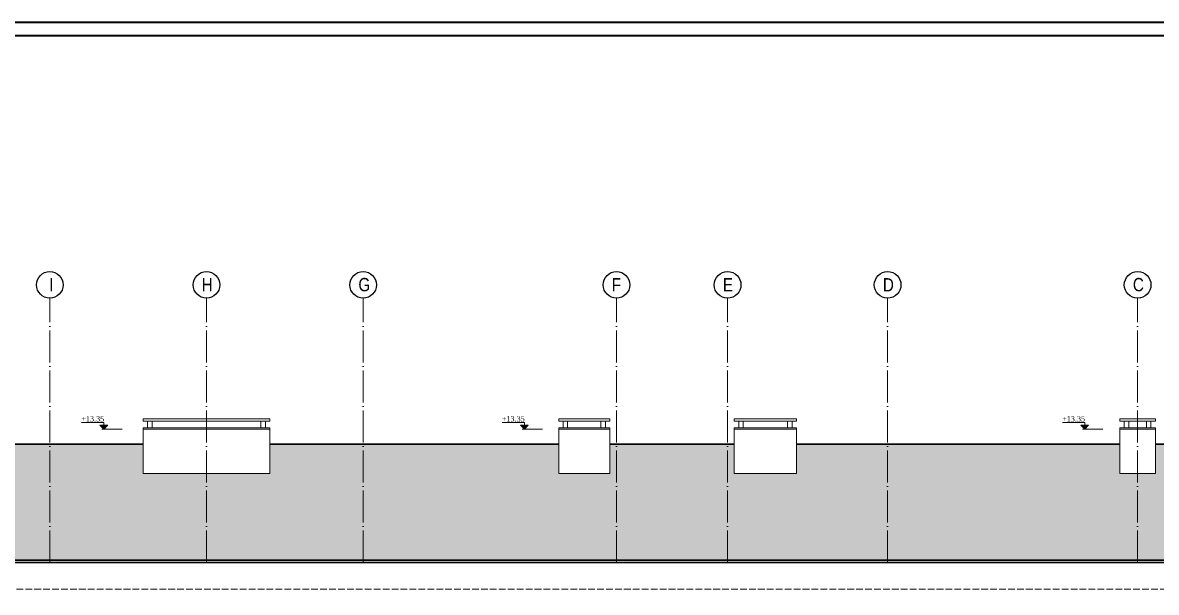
# Model space of a CAD drawing. Header units: millimetres. Extents: x 11587 to 81192, y -36083 to -25300.
# Drawn here: x 59320 to 61870, y -26583 to -25300 of the extents above; entities that cross this region are included whole.
import ezdxf

# ---------------------------------------------------------------- set-up
doc = ezdxf.new("R2010")
doc.units = ezdxf.units.MM
doc.linetypes.add('AKS', pattern=[30, 24, -3, 0, -3])
doc.linetypes.add('IZDUSUM1', pattern=[20, 7.5, -5, 7.5, 0])
for name, color, linetype, lineweight in [('rtm-aks balon', 20, 'Continuous', 25), ('rtm-aks balon yazı', 7, 'Continuous', 20), ('rtm-aks yeni', 7, 'AKS', 20), ('rtm-antet-02', 140, 'Continuous', 40), ('rtm-cephe-03', 241, 'Continuous', 30), ('rtm-cephe-04', 33, 'Continuous', 25), ('rtm-izdusum-üst ince', 8, 'IZDUSUM1', 5), ('rtm-kesit katmanı-05', 153, 'Continuous', 20), ('rtm-sembol kot yazı', 7, 'Continuous', 20), ('rtm-symbol lvl', 242, 'Continuous', 20)]:
    doc.layers.add(name, color=color, linetype=linetype, lineweight=lineweight)
doc.styles.add('AKSYAZI', font='ARIALN.TTF')
doc.styles.add('VAZ-OLCU', font='times.ttf', dxfattribs={"height": 60})

msp = doc.modelspace()

# ---------------------------------------------------------------- hatches: boundary and pattern name
at = {"layer": 'rtm-cephe-04'}
h = msp.add_hatch(dxfattribs=at)
h.set_pattern_fill('AR-RSHKE', color=256, scale=0.15, style=0)
h.set_pattern_definition([(0, (20976.216, -2965.256), (97.155, 45.72), [22.86, -19.05, 26.67, -11.43, 34.29, -15.24]), (0, (20999.076, -2963.35), (97.155, 45.72), [19.05, -72.39, 15.24, -22.86]), (0, (21044.796, -2968.113), (97.155, 45.72), [11.43, -118.11]), (90, (20976.216, -2965.256), (-32.385, 45.72), [43.815, -139.065]), (90, (20999.076, -2965.256), (-32.385, 45.72), [42.8625, -140.0175]), (90, (21018.126, -2965.256), (-32.385, 45.72), [40.005, -142.875]), (90, (21044.796, -2968.113), (-32.385, 45.72), [43.815, -139.065]), (90, (21056.226, -2968.113), (-32.385, 45.72), [43.815, -139.065]), (90, (21090.516, -2965.256), (-32.385, 45.72), [41.91, -140.97])])
h.paths.add_polyline_path([(62657.77, -26510.03), (62005.54, -26249.14), (61868.04, -26249.14), (61868.04, -26315.03), (61788.04, -26315.03), (61788.04, -26249.14), (61060.54, -26249.14), (61060.54, -26315.03), (60920.54, -26315.03), (60920.54, -26249.14), (60640.54, -26249.14), (60640.54, -26315.03), (60525.54, -26315.03), (60525.54, -26249.14), (59875.54, -26249.14), (59875.54, -26315.03), (59590.54, -26315.03), (59590.54, -26249.14), (58858.04, -26249.14), (58858.04, -26315.03), (58778.04, -26315.03), (58778.04, -26249.14), (58640.54, -26249.14), (57988.31, -26510.03)])
at = {"layer": 'rtm-symbol lvl'}
for points in [[(59511.1, -26206.19), (59502.26, -26215.03), (59493.43, -26206.19)], [(59511.1, -26206.19), (59502.26, -26215.03), (59493.43, -26206.19)], [(60457.08, -26206.19), (60448.24, -26215.03), (60439.4, -26206.19)], [(60457.08, -26206.19), (60448.24, -26215.03), (60439.4, -26206.19)], [(61717.75, -26206.19), (61708.91, -26215.03), (61700.07, -26206.19)], [(61717.75, -26206.19), (61708.91, -26215.03), (61700.07, -26206.19)]]:
    msp.add_hatch(color=256, dxfattribs=at).paths.add_polyline_path(points)

# ---------------------------------------------------------------- linework, layer by layer
at = {"layer": 'rtm-aks balon'}
for centre in [(59380.54, -25890.11), (59733.04, -25890.11), (60085.54, -25890.11), (60655.54, -25890.11), (60905.54, -25890.11), (61265.54, -25890.11), (61828.04, -25890.11)]:
    msp.add_circle(centre, 30, dxfattribs=at)
at = {"layer": 'rtm-aks yeni', "ltscale": 3}
for p, q in [((59380.54, -26515.03), (59380.54, -25920.11)), ((59733.04, -26515.03), (59733.04, -25920.11)), ((60085.54, -26515.03), (60085.54, -25920.11)), ((60655.54, -26515.03), (60655.54, -25920.11)), ((60905.54, -26515.03), (60905.54, -25920.11)), ((61265.54, -26515.03), (61265.54, -25920.11)), ((61828.04, -26515.03), (61828.04, -25920.11))]:
    msp.add_line(p, q, dxfattribs=at)
at = {"layer": 'rtm-antet-02'}
msp.add_lwpolyline([(57226.59, -25299.55), (57226.59, -28299.55), (74226.59, -28299.55), (74226.59, -25299.55), (57226.59, -25299.55)], dxfattribs=at)
msp.add_lwpolyline([(57256.59, -25329.55), (57256.59, -28269.55), (74196.59, -28269.55), (74196.59, -25329.55)], close=True, dxfattribs=at)
at = {"layer": 'rtm-cephe-03'}
for points in [[(58858.04, -26249.14), (59590.54, -26249.14)], [(59875.54, -26249.14), (60525.54, -26249.14)], [(60640.54, -26249.14), (60920.54, -26249.14)], [(61060.54, -26249.14), (61788.04, -26249.14)], [(61868.04, -26249.14), (62005.54, -26249.14), (62657.77, -26510.03)], [(62835.54, -26510.03), (57810.54, -26510.03)], [(62835.54, -26515.03), (57810.54, -26515.03)]]:
    msp.add_lwpolyline(points, dxfattribs=at)
at = {"layer": 'rtm-izdusum-üst ince'}
msp.add_lwpolyline([(62830.54, -26575.03), (57815.54, -26575.03)], dxfattribs=at)
at = {"layer": 'rtm-kesit katmanı-05'}
for points in [[(59875.54, -26192.03), (59590.54, -26192.03)], [(59590.54, -26197.03), (59590.54, -26192.03)], [(59875.54, -26197.03), (59875.54, -26192.03)], [(60640.54, -26192.03), (60525.54, -26192.03)], [(60525.54, -26197.03), (60525.54, -26192.03)], [(60640.54, -26197.03), (60640.54, -26192.03)], [(60920.54, -26192.03), (61060.54, -26192.03)], [(60920.54, -26197.03), (60920.54, -26192.03)], [(61060.54, -26197.03), (61060.54, -26192.03)], [(61868.04, -26192.03), (61788.04, -26192.03)], [(61788.04, -26197.03), (61788.04, -26192.03)], [(61868.04, -26197.03), (61868.04, -26192.03)], [(59875.54, -26197.03), (59590.54, -26197.03)], [(59590.54, -26212.03), (59590.54, -26315.03)], [(59590.54, -26212.03), (59875.54, -26212.03)], [(59590.54, -26215.03), (59875.54, -26215.03)], [(59600.54, -26212.03), (59600.54, -26197.03)], [(59610.54, -26212.03), (59610.54, -26197.03)], [(59855.54, -26212.03), (59855.54, -26197.03)], [(59865.54, -26212.03), (59865.54, -26197.03)], [(59875.54, -26212.03), (59875.54, -26315.03)], [(60640.54, -26197.03), (60525.54, -26197.03)], [(60525.54, -26212.03), (60525.54, -26315.03)], [(60525.54, -26212.03), (60640.54, -26212.03)], [(60525.54, -26215.03), (60640.54, -26215.03)], [(60535.54, -26212.03), (60535.54, -26197.03)], [(60545.54, -26212.03), (60545.54, -26197.03)], [(60620.54, -26212.03), (60620.54, -26197.03)], [(60630.54, -26212.03), (60630.54, -26197.03)], [(60640.54, -26212.03), (60640.54, -26315.03)], [(60920.54, -26197.03), (61060.54, -26197.03)], [(60920.54, -26212.03), (60920.54, -26315.03)], [(61060.54, -26212.03), (60920.54, -26212.03)], [(61060.54, -26215.03), (60920.54, -26215.03)], [(60930.54, -26212.03), (60930.54, -26197.03)], [(60940.54, -26212.03), (60940.54, -26197.03)], [(61040.54, -26212.03), (61040.54, -26197.03)], [(61050.54, -26212.03), (61050.54, -26197.03)], [(61060.54, -26212.03), (61060.54, -26315.03)], [(61868.04, -26197.03), (61788.04, -26197.03)], [(61788.04, -26212.03), (61788.04, -26315.03)], [(61788.04, -26212.03), (61868.04, -26212.03)], [(61788.04, -26215.03), (61868.04, -26215.03)], [(61798.04, -26212.03), (61798.04, -26197.03)], [(61808.04, -26212.03), (61808.04, -26197.03)], [(61848.04, -26212.03), (61848.04, -26197.03)], [(61858.04, -26212.03), (61858.04, -26197.03)], [(61868.04, -26212.03), (61868.04, -26315.03)], [(59590.54, -26315.03), (59875.54, -26315.03)], [(60640.54, -26315.03), (60525.54, -26315.03)], [(61060.54, -26315.03), (60920.54, -26315.03)], [(61868.04, -26315.03), (61788.04, -26315.03)]]:
    msp.add_lwpolyline(points, dxfattribs=at)
at = {"layer": 'rtm-symbol lvl'}
for p, q in [((59543.11, -26215.03), (59497.31, -26215.03)), ((60489.08, -26215.03), (60443.29, -26215.03)), ((61749.75, -26215.03), (61703.95, -26215.03))]:
    msp.add_line(p, q, dxfattribs=at)
for points in [[(59452.26, -26200.03), (59502.26, -26200.03), (59502.26, -26215.03)], [(60398.24, -26200.03), (60448.24, -26200.03), (60448.24, -26215.03)], [(61658.91, -26200.03), (61708.91, -26200.03), (61708.91, -26215.03)]]:
    msp.add_lwpolyline(points, dxfattribs=at)
for points in [[(59511.1, -26206.19), (59502.26, -26215.03), (59493.43, -26206.19)], [(59511.1, -26206.19), (59502.26, -26215.03), (59493.43, -26206.19)], [(60457.08, -26206.19), (60448.24, -26215.03), (60439.4, -26206.19)], [(60457.08, -26206.19), (60448.24, -26215.03), (60439.4, -26206.19)], [(61717.75, -26206.19), (61708.91, -26215.03), (61700.07, -26206.19)], [(61717.75, -26206.19), (61708.91, -26215.03), (61700.07, -26206.19)]]:
    msp.add_lwpolyline(points, close=True, dxfattribs=at)

# ---------------------------------------------------------------- texts
at = {"layer": 'rtm-aks balon yazı', "char_height": 30, "width": 27.7214, "attachment_point": 7, "style": 'AKSYAZI'}
for s, insert in [('I', (59379.43, -25904.88)), ('H', (59722.29, -25904.88)), ('G', (60074.79, -25904.88)), ('F', (60644.79, -25904.88)), ('E', (60894.79, -25904.88)), ('D', (61254.79, -25904.88)), ('C', (61817.29, -25904.88))]:
    msp.add_mtext(s, dxfattribs=dict(at, insert=insert))
at = {"layer": 'rtm-sembol kot yazı', "style": 'VAZ-OLCU'}
for p in [(59451.47, -26197.83, -106), (60397.45, -26197.83, -106), (61658.12, -26197.83, -106)]:
    msp.add_text('+13.35', height=12, dxfattribs=at).set_placement(p)

doc.saveas('drawing.dxf')
